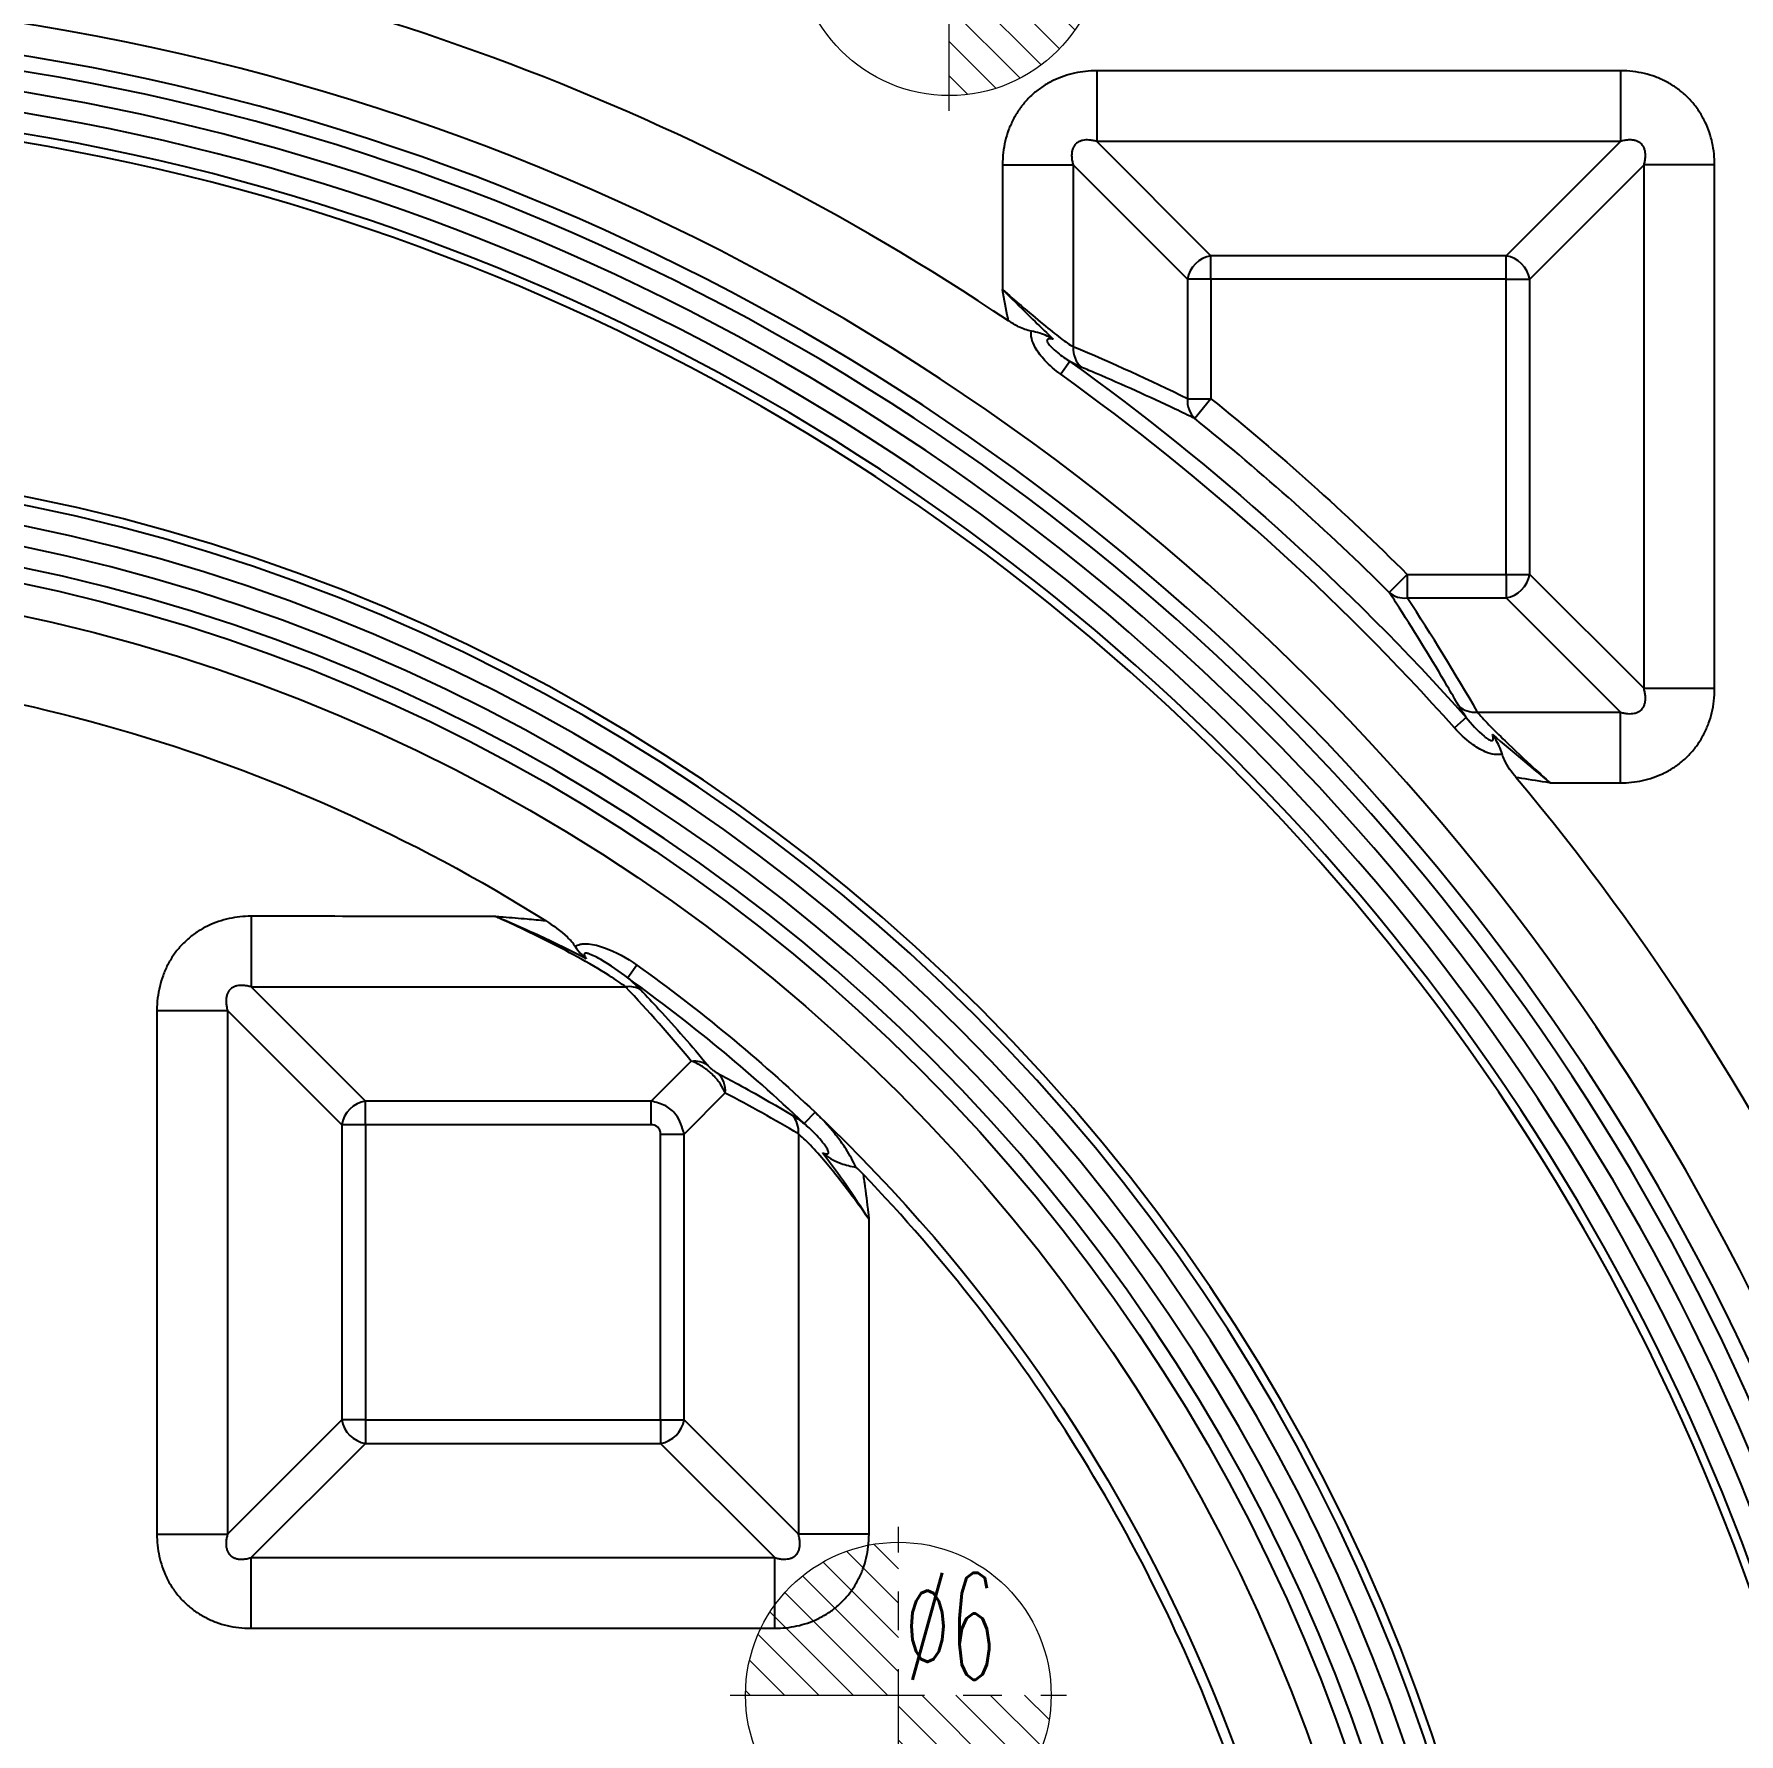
# Model space of a CAD drawing. Header units: millimetres. Extents: x 2595 to 3308, y 1499 to 1823.
# Drawn here: x 2776.53 to 2810, y 1689.09 to 1722.47 of the extents above; entities that cross this region are included whole.
import ezdxf
from ezdxf.lldxf.tags import DXFTag

# ---------------------------------------------------------------- set-up
doc = ezdxf.new("R2010")
doc.units = ezdxf.units.MM
doc.linetypes.add('CENTER', pattern=[2, 1.25, -0.25, 0.25, -0.25])
doc.layers.add('5', color=7, linetype='Continuous', true_color=0xffffff)
doc.layers.add('epin', color=13, linetype='Continuous', lineweight=9)
doc.styles.add('TXT05', font='txt.shx', dxfattribs={"width": 0.5, "bigfont": 'gbcbig.shx'})
tags = doc.linetypes.add('DASHED', pattern=[25.72, 12.86, -12.86]).pattern_tags.tags
tags[6:7] = [DXFTag(74, 4), DXFTag(75, 0), DXFTag(340, '0'), DXFTag(46, 0.0), DXFTag(50, 0.0), DXFTag(44, 0.0), DXFTag(45, 0.0)]
tags[4:5] = [DXFTag(74, 4), DXFTag(75, 0), DXFTag(340, '0'), DXFTag(46, 0.0), DXFTag(50, 0.0), DXFTag(44, 0.0), DXFTag(45, 0.0)]

# ---------------------------------------------------------------- blocks, each defined once
blk = doc.blocks.new('epin_ejp_6')
at = {"layer": 'epin'}
h = blk.add_hatch(dxfattribs=at)
h.set_pattern_fill('_ANSI31', color=123, scale=0.15, angle=90, style=0)
h.set_pattern_definition([(135, (-2656.51364, 153.2396), (-0.336759605, -0.336759605), [])])
h.paths.add_polyline_path([(0, 3, 0.414214), (-3, 0), (0, 0)])
h.paths.add_polyline_path([(3, 0), (0, 0), (0, -3, 0.414214)])
at = {"layer": 'epin', "color": 1, "linetype": 'CENTER', "ltscale": 3.048}
for p, q in [((0, -3.3), (0, 3.3)), ((-3.3, 0), (3.3, 0))]:
    blk.add_line(p, q, dxfattribs=at)
at = {"layer": 'epin'}
blk.add_circle((0, 0), 3, dxfattribs=at)
at = {"layer": 'epin', "color": 6, "style": 'TXT05', "width": 0.5}
blk.add_text('%%c6', height=2.1, dxfattribs=at).set_placement((0.12, 0.3))

msp = doc.modelspace()

# ---------------------------------------------------------------- linework, layer by layer
at = {"layer": '5', "color": 7, "linetype": 'Continuous'}
for p, q in [((2797.392, 1721.746), (2797.392, 1720.359)), ((2807.674, 1721.746), (2797.392, 1721.746)), ((2807.674, 1721.746), (2807.674, 1720.359)), ((2797.392, 1720.359), (2799.636, 1718.116)), ((2807.674, 1720.359), (2797.392, 1720.359)), ((2807.674, 1720.359), (2805.43, 1718.116)), ((2795.544, 1719.897), (2795.544, 1717.452)), ((2795.544, 1719.897), (2796.93, 1719.897)), ((2796.93, 1719.897), (2796.93, 1716.329)), ((2796.93, 1719.897), (2799.173, 1717.654)), ((2808.136, 1719.897), (2805.893, 1717.654)), ((2809.522, 1719.897), (2808.136, 1719.897)), ((2808.136, 1709.616), (2808.136, 1719.897)), ((2809.522, 1709.616), (2809.522, 1719.897)), ((2805.43, 1718.116), (2799.636, 1718.116)), ((2799.636, 1717.654), (2799.636, 1718.116)), ((2805.43, 1717.654), (2805.43, 1718.116)), ((2799.173, 1717.654), (2799.173, 1715.307)), ((2799.636, 1717.654), (2799.173, 1717.654)), ((2805.43, 1717.654), (2799.636, 1717.654)), ((2799.636, 1717.654), (2799.636, 1715.307)), ((2805.43, 1711.859), (2805.43, 1717.654)), ((2805.43, 1717.654), (2805.893, 1717.654)), ((2805.893, 1711.859), (2805.893, 1717.654)), ((2796.868, 1716.038), (2796.688, 1715.788)), ((2799.173, 1715.307), (2799.636, 1715.307)), ((2799.636, 1715.307), (2799.322, 1714.917)), ((2803.489, 1711.859), (2803.136, 1711.504)), ((2803.489, 1711.859), (2805.43, 1711.859)), ((2803.489, 1711.859), (2803.489, 1711.397)), ((2805.43, 1711.859), (2805.43, 1711.397)), ((2805.43, 1711.859), (2805.893, 1711.859)), ((2808.136, 1709.616), (2805.893, 1711.859)), ((2803.489, 1711.397), (2805.43, 1711.397)), ((2807.674, 1709.154), (2805.43, 1711.397)), ((2809.522, 1709.616), (2808.136, 1709.616)), ((2804.869, 1709.154), (2807.674, 1709.154)), ((2807.674, 1707.767), (2807.674, 1709.154)), ((2804.648, 1709.049), (2804.418, 1708.844)), ((2806.291, 1707.767), (2807.674, 1707.767)), ((2780.793, 1705.147), (2780.793, 1703.76)), ((2788.367, 1704.188), (2788.188, 1703.938)), ((2780.793, 1703.76), (2788.146, 1703.76)), ((2780.793, 1703.76), (2783.037, 1701.517)), ((2778.945, 1703.298), (2780.331, 1703.298)), ((2778.945, 1703.298), (2778.945, 1693.017)), ((2780.331, 1703.298), (2782.574, 1701.055)), ((2780.331, 1703.298), (2780.331, 1693.017)), ((2789.434, 1702.304), (2788.647, 1701.517)), ((2789.434, 1702.304), (2789.434, 1702.304)), ((2783.037, 1701.055), (2783.037, 1701.517)), ((2788.647, 1701.517), (2783.037, 1701.517)), ((2790.101, 1701.678), (2789.294, 1700.87)), ((2782.574, 1701.055), (2782.574, 1695.26)), ((2783.037, 1701.055), (2782.574, 1701.055)), ((2788.647, 1701.055), (2783.037, 1701.055)), ((2783.037, 1701.055), (2783.037, 1695.26)), ((2791.864, 1701.3), (2791.652, 1701.076)), ((2788.831, 1700.87), (2789.294, 1700.87)), ((2788.831, 1695.26), (2788.831, 1700.87)), ((2789.294, 1695.26), (2789.294, 1700.87)), ((2791.537, 1700.874), (2791.537, 1693.017)), ((2792.923, 1693.017), (2792.923, 1699.194)), ((2780.331, 1693.017), (2782.574, 1695.26)), ((2783.037, 1695.26), (2782.574, 1695.26)), ((2783.037, 1695.26), (2783.037, 1694.798)), ((2783.037, 1695.26), (2788.831, 1695.26)), ((2788.831, 1695.26), (2788.831, 1694.798)), ((2788.831, 1695.26), (2789.294, 1695.26)), ((2791.537, 1693.017), (2789.294, 1695.26)), ((2780.793, 1692.555), (2783.037, 1694.798)), ((2783.037, 1694.798), (2788.831, 1694.798)), ((2791.075, 1692.555), (2788.831, 1694.798)), ((2778.945, 1693.017), (2780.331, 1693.017)), ((2792.923, 1693.017), (2791.537, 1693.017)), ((2780.793, 1691.168), (2780.793, 1692.555)), ((2780.793, 1692.555), (2791.075, 1692.555)), ((2791.075, 1691.168), (2791.075, 1692.555)), ((2780.793, 1691.168), (2791.075, 1691.168))]:
    msp.add_line(p, q, dxfattribs=at)
for centre, radius, start, end in [((2754.999, 1673.259), 100.6, 305.96599, 77.45703), ((2754.999, 1673.259), 100.123, 314.0269, 77.45703), ((2754.999, 1673.259), 99.119, 314.03149, 77.76073), ((2754.999, 1667.223), 82.318, 14.94026, 67.99226), ((2754.999, 1667.223), 85.99, 12.44405, 56.71631), ((2754.999, 1667.223), 84.657, 13.18178, 57.19161), ((2769.083, 1677.283), 47.654, 56.1016, 83.4897), ((2769.083, 1677.283), 45.96, 0, 90), ((2769.083, 1677.283), 45.336, 0, 90), ((2769.083, 1677.283), 45.032, 0, 90), ((2769.083, 1677.283), 44.63, 0, 90), ((2769.083, 1677.283), 44.226, 0, 90), ((2769.083, 1677.283), 43.824, 0, 90), ((2769.083, 1677.283), 43.656, 0, 90), ((2769.083, 1677.283), 47.378, 41.7717, 54.3626), ((2769.083, 1677.283), 48.277, 45.1418, 51.2181), ((2769.083, 1677.283), 36.824, 0, 90), ((2769.083, 1677.283), 36.656, 0, 90), ((2769.083, 1677.283), 36.254, 0, 90), ((2769.083, 1677.283), 35.85, 0, 90), ((2769.083, 1677.283), 35.448, 0, 90), ((2769.083, 1677.283), 47.654, 25.1461, 39.9343), ((2769.083, 1677.283), 32.794, 46.5132, 54.3697), ((2769.083, 1677.283), 32.904, 20.018, 43.8615)]:
    msp.add_arc(centre, radius, start, end, dxfattribs=at)
at = {"layer": '5', "color": 7, "linetype": 'DASHED'}
for radius, start in [(100.625, 313.7537), (100.626, 313.76319)]:
    msp.add_arc((2754.999, 1673.259), radius, start, 77.45703, dxfattribs=at)
at = {"layer": '5', "color": 7, "linetype": 'Continuous', "extrusion": (0, 0, -1)}
for centre, radius, start, end in [((-2754.999, 1673.259), 99.621, 102.23927, 225.978), ((-2754.999, 1673.259), 99.091, 102.25479, 225.95274), ((-2754.999, 1667.223), 81.429, 111.93989, 165.05974), ((-2769.083, 1677.283), 47.686, 125.6374, 138.2283), ((-2769.083, 1677.283), 48.777, 128.7819, 134.8582), ((-2769.083, 1677.283), 35.144, 90, 180), ((-2769.083, 1677.283), 34.52, 90, 180), ((-2769.083, 1677.283), 32.826, 90, 122.1897), ((-2769.083, 1677.283), 33.102, 125.6303, 133.4868), ((-2769.083, 1677.283), 33.102, 133.4868, 180)]:
    msp.add_arc(centre, radius, start, end, dxfattribs=at)
at = {"layer": '5', "color": 7, "linetype": 'Continuous'}
for centre, major_axis, ratio, start_param, end_param in [((2799.636, 1717.654), (0.356, 0.356), 0.854588, 0.863645, 2.277948), ((2805.43, 1717.654), (0.356, -0.356), 0.854588, 0.863645, 2.277948), ((2797.392, 1716.329), (0.196, 0.463), 0.906231, 1.936758, 2.891762), ((2779.368, 1677.283), (43.933, 0), 0.969623, 1.10311, 1.159541), ((2799.636, 1715.307), (0.221, 0.452), 0.902069, 1.986775, 2.896967), ((2805.43, 1711.859), (-0.356, -0.356), 0.854588, 0.863645, 2.277948), ((2803.489, 1711.859), (0.42, 0.277), 0.889244, 3.372141, 4.182863), ((2769.083, 1687.311), (0, -42.886), 0.969623, 2.105193, 2.167151), ((2804.869, 1709.616), (0.436, 0.25), 0.896066, 3.379291, 4.237434), ((2788.146, 1703.298), (-0.365, -0.347), 0.860159, 3.348003, 4.026806), ((2769.083, 1684.48), (0, -27.535), 0.969623, 2.274852, 2.346453), ((2789.639, 1701.678), (-0.233, -0.446), 0.899811, 2.010471, 2.899649), ((2783.037, 1701.055), (0.356, 0.356), 0.854588, 0.863645, 2.277948), ((2776.537, 1677.283), (28.582, 0), 0.969623, 1.018325, 1.076333), ((2791.075, 1700.874), (-0.258, -0.432), 0.89421, 2.061695, 2.905911), ((2783.037, 1695.26), (-0.356, 0.356), 0.854588, 0.863645, 2.277948), ((2788.831, 1695.26), (-0.356, -0.356), 0.854588, 0.863645, 2.277948)]:
    msp.add_ellipse(centre, major_axis=major_axis, ratio=ratio, start_param=start_param, end_param=end_param, dxfattribs=at)
for points, degree in [([(2797.392, 1721.746), (2797.318, 1721.746), (2797.172, 1721.738), (2796.959, 1721.704), (2796.751, 1721.646), (2796.549, 1721.565), (2796.355, 1721.457), (2796.171, 1721.321), (2796.005, 1721.161), (2795.864, 1720.983), (2795.75, 1720.791), (2795.659, 1720.586), (2795.594, 1720.369), (2795.553, 1720.142), (2795.544, 1719.98), (2795.544, 1719.897)], 3), ([(2809.522, 1719.897), (2809.522, 1719.971), (2809.515, 1720.118), (2809.48, 1720.331), (2809.423, 1720.539), (2809.341, 1720.74), (2809.233, 1720.935), (2809.098, 1721.119), (2808.938, 1721.284), (2808.759, 1721.425), (2808.567, 1721.54), (2808.363, 1721.63), (2808.146, 1721.696), (2807.918, 1721.736), (2807.757, 1721.746), (2807.674, 1721.746)], 3), ([(2797.392, 1720.359), (2797.366, 1720.367), (2797.316, 1720.379), (2797.244, 1720.388), (2797.177, 1720.389), (2797.115, 1720.381), (2797.057, 1720.363), (2797.006, 1720.334), (2796.964, 1720.294), (2796.933, 1720.246), (2796.912, 1720.19), (2796.901, 1720.127), (2796.9, 1720.058), (2796.909, 1719.982), (2796.922, 1719.926), (2796.93, 1719.897)], 3), ([(2808.136, 1719.897), (2808.143, 1719.923), (2808.155, 1719.974), (2808.165, 1720.045), (2808.166, 1720.112), (2808.158, 1720.175), (2808.139, 1720.232), (2808.11, 1720.283), (2808.071, 1720.325), (2808.022, 1720.356), (2807.967, 1720.377), (2807.904, 1720.388), (2807.834, 1720.389), (2807.759, 1720.381), (2807.703, 1720.368), (2807.674, 1720.359)], 3), ([(2797.099, 1715.924), (2797.037, 1715.95), (2796.958, 1715.989), (2796.868, 1716.038)], 3), ([(2807.674, 1707.767), (2807.748, 1707.767), (2807.894, 1707.775), (2808.107, 1707.809), (2808.315, 1707.866), (2808.517, 1707.948), (2808.711, 1708.056), (2808.895, 1708.192), (2809.061, 1708.352), (2809.202, 1708.53), (2809.316, 1708.722), (2809.407, 1708.927), (2809.472, 1709.143), (2809.513, 1709.371), (2809.522, 1709.533), (2809.522, 1709.616)], 3), ([(2807.674, 1709.154), (2807.7, 1709.146), (2807.75, 1709.134), (2807.822, 1709.124), (2807.889, 1709.124), (2807.951, 1709.132), (2808.009, 1709.15), (2808.06, 1709.179), (2808.102, 1709.219), (2808.133, 1709.267), (2808.154, 1709.323), (2808.165, 1709.385), (2808.166, 1709.455), (2808.157, 1709.531), (2808.144, 1709.587), (2808.136, 1709.616)], 3), ([(2804.648, 1709.049), (2804.585, 1709.139), (2804.533, 1709.218), (2804.498, 1709.28)], 3), ([(2780.793, 1705.147), (2780.719, 1705.147), (2780.573, 1705.139), (2780.36, 1705.105), (2780.152, 1705.047), (2779.95, 1704.966), (2779.756, 1704.858), (2779.572, 1704.722), (2779.406, 1704.562), (2779.265, 1704.384), (2779.151, 1704.192), (2779.06, 1703.987), (2778.995, 1703.77), (2778.954, 1703.543), (2778.945, 1703.381), (2778.945, 1703.298)], 3), ([(2785.584, 1705.144), (2783.987, 1705.145), (2782.39, 1705.146), (2780.793, 1705.147)], 3), ([(2785.585, 1705.143), (2785.585, 1705.143), (2785.584, 1705.143), (2785.584, 1705.144)], 3), ([(2785.585, 1705.143), (2785.586, 1705.146)], 1), ([(2780.793, 1703.76), (2780.767, 1703.768), (2780.717, 1703.78), (2780.645, 1703.789), (2780.578, 1703.79), (2780.516, 1703.782), (2780.458, 1703.764), (2780.407, 1703.735), (2780.365, 1703.695), (2780.334, 1703.647), (2780.313, 1703.591), (2780.302, 1703.528), (2780.301, 1703.459), (2780.31, 1703.383), (2780.323, 1703.327), (2780.331, 1703.298)], 3), ([(2788.188, 1703.938), (2788.289, 1703.85), (2788.378, 1703.768), (2788.441, 1703.702)], 3), ([(2789.434, 1702.304), (2789.551, 1702.319), (2789.666, 1702.291), (2789.753, 1702.228)], 3), ([(2788.647, 1701.055), (2788.647, 1701.25), (2788.647, 1701.44), (2788.647, 1701.517)], 3), ([(2788.831, 1700.87), (2788.831, 1700.882), (2788.829, 1700.908), (2788.818, 1700.948), (2788.795, 1700.987), (2788.76, 1701.022), (2788.711, 1701.048), (2788.669, 1701.055), (2788.647, 1701.055)], 3), ([(2791.416, 1701.24), (2791.48, 1701.201), (2791.561, 1701.145), (2791.652, 1701.076)], 3), ([(2792.808, 1700.083), (2792.762, 1700.131), (2792.715, 1700.178), (2792.667, 1700.223)], 3), ([(2778.945, 1693.017), (2778.945, 1692.942), (2778.952, 1692.796), (2778.987, 1692.583), (2779.044, 1692.375), (2779.126, 1692.174), (2779.234, 1691.979), (2779.369, 1691.795), (2779.529, 1691.63), (2779.708, 1691.489), (2779.9, 1691.374), (2780.104, 1691.284), (2780.321, 1691.218), (2780.549, 1691.178), (2780.71, 1691.168), (2780.793, 1691.168)], 3), ([(2780.331, 1693.017), (2780.324, 1692.991), (2780.312, 1692.94), (2780.302, 1692.869), (2780.301, 1692.801), (2780.309, 1692.739), (2780.328, 1692.682), (2780.357, 1692.631), (2780.396, 1692.589), (2780.445, 1692.557), (2780.5, 1692.536), (2780.563, 1692.525), (2780.633, 1692.524), (2780.708, 1692.533), (2780.764, 1692.546), (2780.793, 1692.555)], 3), ([(2791.075, 1692.555), (2791.101, 1692.547), (2791.151, 1692.535), (2791.223, 1692.525), (2791.29, 1692.525), (2791.352, 1692.533), (2791.41, 1692.551), (2791.461, 1692.58), (2791.503, 1692.62), (2791.534, 1692.668), (2791.555, 1692.724), (2791.566, 1692.786), (2791.567, 1692.856), (2791.558, 1692.932), (2791.545, 1692.988), (2791.537, 1693.017)], 3), ([(2791.075, 1691.168), (2791.149, 1691.168), (2791.295, 1691.176), (2791.508, 1691.21), (2791.716, 1691.267), (2791.918, 1691.349), (2792.112, 1691.457), (2792.296, 1691.593), (2792.462, 1691.753), (2792.603, 1691.931), (2792.717, 1692.123), (2792.808, 1692.328), (2792.873, 1692.544), (2792.914, 1692.772), (2792.923, 1692.934), (2792.923, 1693.017)], 3)]:
    msp.add_open_spline(points, degree=degree, dxfattribs=at)
for points, knots in [([(2795.544, 1717.452), (2795.665, 1717.345), (2795.788, 1717.238), (2796.057, 1717.007), (2796.206, 1716.881), (2796.464, 1716.668), (2796.579, 1716.576), (2796.778, 1716.426), (2796.866, 1716.365), (2796.93, 1716.329)], [0, 0, 0, 0, 0.229923, 0.229923, 0.516166, 0.516166, 0.761204, 0.761204, 1, 1, 1, 1]), ([(2795.544, 1717.452), (2795.546, 1717.449), (2795.548, 1717.447), (2795.715, 1717.282), (2795.881, 1717.119), (2796.167, 1716.84), (2796.289, 1716.721), (2796.45, 1716.564), (2796.495, 1716.521), (2796.538, 1716.478)], [0, 0, 0, 0, 0.006889, 0.006889, 0.486731, 0.486731, 0.856598, 0.856598, 1, 1, 1, 1]), ([(2795.661, 1716.837), (2795.658, 1716.852), (2795.655, 1716.867), (2795.614, 1717.068), (2795.579, 1717.256), (2795.545, 1717.447), (2795.544, 1717.449), (2795.544, 1717.452)], [0, 0, 0, 0, 0.072537, 0.072537, 0.987584, 0.987584, 1, 1, 1, 1]), ([(2796.11, 1716.634), (2796.027, 1716.649), (2795.941, 1716.681), (2795.792, 1716.755), (2795.725, 1716.794), (2795.661, 1716.837)], [0, 0, 0, 0, 0.543427, 0.543427, 1, 1, 1, 1]), ([(2796.688, 1715.788), (2796.575, 1715.869), (2796.468, 1715.961), (2796.301, 1716.14), (2796.235, 1716.225), (2796.154, 1716.372), (2796.129, 1716.432), (2796.113, 1716.505), (2796.111, 1716.519), (2796.105, 1716.567), (2796.105, 1716.602), (2796.11, 1716.634)], [0, 0, 0, 0, 0.366672, 0.366672, 0.655378, 0.655378, 0.843329, 0.843329, 0.887591, 0.887591, 1, 1, 1, 1]), ([(2796.538, 1716.478), (2796.537, 1716.479), (2796.535, 1716.479), (2796.498, 1716.5), (2796.46, 1716.52), (2796.328, 1716.58), (2796.223, 1716.614), (2796.11, 1716.634)], [0, 0, 0, 0, 0.011387, 0.011387, 0.306304, 0.306304, 1, 1, 1, 1]), ([(2796.538, 1716.478), (2796.51, 1716.482), (2796.48, 1716.485), (2796.446, 1716.48), (2796.438, 1716.478), (2796.428, 1716.473), (2796.424, 1716.47), (2796.419, 1716.463), (2796.418, 1716.46), (2796.416, 1716.452), (2796.416, 1716.447), (2796.418, 1716.437), (2796.42, 1716.431), (2796.426, 1716.416), (2796.432, 1716.407), (2796.456, 1716.371), (2796.479, 1716.347), (2796.578, 1716.246), (2796.663, 1716.18), (2796.787, 1716.091), (2796.827, 1716.064), (2796.868, 1716.038)], [0, 0, 0, 0, 0.144277, 0.144277, 0.185811, 0.185811, 0.211049, 0.211049, 0.230015, 0.230015, 0.249139, 0.249139, 0.271106, 0.271106, 0.308389, 0.308389, 0.420226, 0.420226, 0.810539, 0.810539, 1, 1, 1, 1]), ([(2799.322, 1714.917), (2799.193, 1714.979), (2799.064, 1715.042), (2798.418, 1715.348), (2797.9, 1715.582), (2797.288, 1715.844), (2797.193, 1715.884), (2797.099, 1715.924)], [0, 0, 0, 0, 0.174547, 0.174547, 0.872785, 0.872785, 1, 1, 1, 1]), ([(2804.498, 1709.28), (2804.424, 1709.409), (2804.35, 1709.537), (2803.976, 1710.177), (2803.662, 1710.688), (2803.269, 1711.3), (2803.203, 1711.402), (2803.136, 1711.504)], [0, 0, 0, 0, 0.172374, 0.172374, 0.861945, 0.861945, 1, 1, 1, 1]), ([(2804.869, 1709.154), (2804.918, 1709.089), (2804.997, 1709.003), (2805.182, 1708.811), (2805.293, 1708.703), (2805.589, 1708.417), (2805.788, 1708.231), (2806.089, 1707.953), (2806.19, 1707.86), (2806.291, 1707.767)], [0, 0, 0, 0, 0.224981, 0.224981, 0.457234, 0.457234, 0.820632, 0.820632, 1, 1, 1, 1]), ([(2805.35, 1708.334), (2805.346, 1708.333), (2805.342, 1708.332), (2805.309, 1708.323), (2805.277, 1708.32), (2805.229, 1708.321), (2805.214, 1708.322), (2805.141, 1708.332), (2805.08, 1708.351), (2804.927, 1708.417), (2804.835, 1708.474), (2804.63, 1708.628), (2804.518, 1708.732), (2804.418, 1708.844)], [0, 0, 0, 0, 0.01373, 0.01373, 0.114817, 0.114817, 0.160533, 0.160533, 0.336059, 0.336059, 0.617462, 0.617462, 1, 1, 1, 1]), ([(2804.648, 1709.049), (2804.748, 1708.924), (2804.863, 1708.795), (2805.027, 1708.659), (2805.055, 1708.638), (2805.096, 1708.612), (2805.109, 1708.606), (2805.127, 1708.599), (2805.132, 1708.597), (2805.143, 1708.595), (2805.149, 1708.595), (2805.157, 1708.596), (2805.161, 1708.598), (2805.167, 1708.602), (2805.17, 1708.606), (2805.175, 1708.616), (2805.176, 1708.624), (2805.178, 1708.658), (2805.171, 1708.686), (2805.164, 1708.713)], [0, 0, 0, 0, 0.599595, 0.599595, 0.712488, 0.712488, 0.757683, 0.757683, 0.777045, 0.777045, 0.796764, 0.796764, 0.813865, 0.813865, 0.835066, 0.835066, 0.874789, 0.874789, 1, 1, 1, 1]), ([(2805.35, 1708.334), (2805.32, 1708.439), (2805.276, 1708.535), (2805.206, 1708.651), (2805.187, 1708.681), (2805.166, 1708.711), (2805.165, 1708.712), (2805.164, 1708.713)], [0, 0, 0, 0, 0.725528, 0.725528, 0.987299, 0.987299, 1, 1, 1, 1]), ([(2805.164, 1708.713), (2805.361, 1708.546), (2805.574, 1708.366), (2805.951, 1708.049), (2806.117, 1707.911), (2806.285, 1707.772), (2806.288, 1707.769), (2806.291, 1707.767)], [0, 0, 0, 0, 0.568677, 0.568677, 0.992776, 0.992776, 1, 1, 1, 1]), ([(2805.624, 1707.872), (2805.535, 1707.978), (2805.453, 1708.094), (2805.378, 1708.255), (2805.362, 1708.294), (2805.35, 1708.334)], [0, 0, 0, 0, 0.760326, 0.760326, 1, 1, 1, 1]), ([(2806.291, 1707.767), (2806.288, 1707.768), (2806.285, 1707.768), (2806.1, 1707.796), (2805.917, 1707.824), (2805.698, 1707.86), (2805.661, 1707.866), (2805.624, 1707.872)], [0, 0, 0, 0, 0.012749, 0.012749, 0.832753, 0.832753, 1, 1, 1, 1]), ([(2787.374, 1704.311), (2787.136, 1704.436), (2786.887, 1704.559), (2786.489, 1704.747), (2786.34, 1704.815), (2786.035, 1704.952), (2785.878, 1705.02), (2785.687, 1705.101), (2785.654, 1705.115), (2785.612, 1705.132), (2785.602, 1705.136), (2785.59, 1705.141), (2785.588, 1705.142), (2785.585, 1705.143)], [0, 0, 0, 0, 0.422766, 0.422766, 0.669353, 0.669353, 0.926817, 0.926817, 0.980756, 0.980756, 0.996028, 0.996028, 1, 1, 1, 1]), ([(2788.146, 1703.76), (2788.065, 1703.824), (2787.947, 1703.904), (2787.633, 1704.103), (2787.417, 1704.228), (2786.797, 1704.569), (2786.369, 1704.783), (2785.822, 1705.037), (2785.704, 1705.09), (2785.585, 1705.143)], [0, 0, 0, 0, 0.171877, 0.171877, 0.423425, 0.423425, 0.87688, 0.87688, 1, 1, 1, 1]), ([(2785.586, 1705.146), (2785.588, 1705.146), (2785.59, 1705.146), (2785.602, 1705.145), (2785.612, 1705.144), (2785.661, 1705.14), (2785.7, 1705.137), (2785.896, 1705.122), (2786.053, 1705.109), (2786.33, 1705.085), (2786.45, 1705.074), (2786.571, 1705.063)], [0, 0, 0, 0, 0.007109, 0.007109, 0.036912, 0.036912, 0.156126, 0.156126, 0.632987, 0.632987, 1, 1, 1, 1]), ([(2786.571, 1705.063), (2786.724, 1704.967), (2786.874, 1704.86), (2787.062, 1704.678), (2787.117, 1704.616), (2787.159, 1704.55)], [0, 0, 0, 0, 0.684038, 0.684038, 1, 1, 1, 1]), ([(2787.159, 1704.55), (2787.164, 1704.555), (2787.17, 1704.559), (2787.206, 1704.583), (2787.242, 1704.596), (2787.283, 1704.603), (2787.285, 1704.603), (2787.326, 1704.61), (2787.37, 1704.61), (2787.518, 1704.596), (2787.627, 1704.566), (2787.954, 1704.448), (2788.171, 1704.329), (2788.367, 1704.188)], [0, 0, 0, 0, 0.020626, 0.020626, 0.121861, 0.121861, 0.125967, 0.125967, 0.228835, 0.228835, 0.476813, 0.476813, 1, 1, 1, 1]), ([(2787.159, 1704.55), (2787.216, 1704.459), (2787.291, 1704.383), (2787.371, 1704.314), (2787.372, 1704.313), (2787.374, 1704.311)], [0, 0, 0, 0, 0.982341, 0.982341, 1, 1, 1, 1]), ([(2788.188, 1703.938), (2788.028, 1704.064), (2787.85, 1704.187), (2787.61, 1704.323), (2787.562, 1704.349), (2787.492, 1704.382), (2787.472, 1704.391), (2787.433, 1704.406), (2787.414, 1704.413), (2787.389, 1704.419), (2787.382, 1704.421), (2787.369, 1704.422), (2787.362, 1704.423), (2787.353, 1704.422), (2787.349, 1704.421), (2787.343, 1704.418), (2787.34, 1704.416), (2787.337, 1704.412), (2787.336, 1704.41), (2787.334, 1704.403), (2787.333, 1704.399), (2787.336, 1704.381), (2787.341, 1704.368), (2787.356, 1704.34), (2787.364, 1704.326), (2787.374, 1704.311)], [0, 0, 0, 0, 0.574107, 0.574107, 0.715168, 0.715168, 0.770142, 0.770142, 0.820945, 0.820945, 0.838022, 0.838022, 0.855296, 0.855296, 0.865657, 0.865657, 0.876135, 0.876135, 0.885525, 0.885525, 0.9019, 0.9019, 0.94812, 0.94812, 1, 1, 1, 1]), ([(2788.441, 1703.702), (2788.561, 1703.577), (2788.678, 1703.451), (2789.129, 1702.962), (2789.448, 1702.596), (2789.753, 1702.228)], [0, 0, 0, 0, 0.25654, 0.25654, 1, 1, 1, 1]), ([(2790.101, 1701.678), (2790.079, 1701.732), (2790.048, 1701.791), (2789.99, 1701.877), (2789.969, 1701.905), (2789.92, 1701.966), (2789.891, 1701.998), (2789.836, 1702.053), (2789.81, 1702.077), (2789.757, 1702.121), (2789.73, 1702.143), (2789.67, 1702.186), (2789.638, 1702.207), (2789.561, 1702.251), (2789.517, 1702.273), (2789.461, 1702.295), (2789.447, 1702.3), (2789.434, 1702.304)], [0, 0, 0, 0, 0.229052, 0.229052, 0.339558, 0.339558, 0.467689, 0.467689, 0.568926, 0.568926, 0.670732, 0.670732, 0.788445, 0.788445, 0.948974, 0.948974, 1, 1, 1, 1]), ([(2789.753, 1702.228), (2789.756, 1702.225), (2789.758, 1702.222), (2789.768, 1702.21), (2789.777, 1702.201), (2789.795, 1702.183), (2789.803, 1702.175), (2789.819, 1702.161), (2789.827, 1702.154), (2789.842, 1702.141), (2789.85, 1702.135), (2789.869, 1702.12), (2789.879, 1702.113), (2789.897, 1702.099), (2789.906, 1702.094), (2789.932, 1702.076), (2789.948, 1702.067), (2789.961, 1702.06)], [0, 0, 0, 0, 0.058865, 0.058865, 0.224287, 0.224287, 0.328198, 0.328198, 0.411147, 0.411147, 0.49396, 0.49396, 0.60896, 0.60896, 0.721986, 0.721986, 1, 1, 1, 1]), ([(2789.961, 1702.06), (2790.092, 1701.991), (2790.223, 1701.921), (2790.709, 1701.655), (2791.063, 1701.452), (2791.416, 1701.24)], [0, 0, 0, 0, 0.269298, 0.269298, 1, 1, 1, 1]), ([(2789.294, 1700.87), (2789.255, 1701.005), (2789.192, 1701.226), (2788.928, 1701.45), (2788.745, 1701.494), (2788.647, 1701.517)], [0, 0, 0, 0, 0.422943, 0.690429, 1, 1, 1, 1]), ([(2792.011, 1700.5), (2792.025, 1700.495), (2792.04, 1700.49), (2792.067, 1700.484), (2792.08, 1700.481), (2792.098, 1700.481), (2792.104, 1700.481), (2792.114, 1700.484), (2792.118, 1700.486), (2792.123, 1700.491), (2792.125, 1700.494), (2792.128, 1700.5), (2792.129, 1700.504), (2792.129, 1700.513), (2792.128, 1700.518), (2792.125, 1700.534), (2792.121, 1700.543), (2792.103, 1700.582), (2792.085, 1700.61), (2791.998, 1700.735), (2791.918, 1700.822), (2791.777, 1700.965), (2791.715, 1701.023), (2791.652, 1701.076)], [0, 0, 0, 0, 0.060909, 0.060909, 0.114782, 0.114782, 0.141233, 0.141233, 0.161385, 0.161385, 0.175669, 0.175669, 0.19002, 0.19002, 0.20799, 0.20799, 0.239654, 0.239654, 0.339616, 0.339616, 0.715032, 0.715032, 1, 1, 1, 1]), ([(2792.667, 1700.223), (2792.612, 1700.334), (2792.547, 1700.456), (2792.421, 1700.654), (2792.364, 1700.734), (2792.257, 1700.875), (2792.206, 1700.936), (2792.117, 1701.039), (2792.08, 1701.081), (2792.017, 1701.148), (2791.992, 1701.174), (2791.947, 1701.219), (2791.928, 1701.238), (2791.893, 1701.272), (2791.879, 1701.286), (2791.864, 1701.3)], [0, 0, 0, 0, 0.312841, 0.312841, 0.526727, 0.526727, 0.698583, 0.698583, 0.819566, 0.819566, 0.896577, 0.896577, 0.955998, 0.955998, 1, 1, 1, 1]), ([(2792.923, 1699.194), (2792.816, 1699.35), (2792.705, 1699.504), (2792.422, 1699.887), (2792.243, 1700.114), (2791.968, 1700.439), (2791.866, 1700.554), (2791.683, 1700.744), (2791.6, 1700.824), (2791.537, 1700.874)], [0, 0, 0, 0, 0.22959, 0.22959, 0.584728, 0.584728, 0.796395, 0.796395, 1, 1, 1, 1]), ([(2792.011, 1700.5), (2792.012, 1700.499), (2792.013, 1700.498), (2792.11, 1700.422), (2792.221, 1700.353), (2792.357, 1700.301), (2792.367, 1700.298), (2792.468, 1700.262), (2792.567, 1700.239), (2792.667, 1700.223)], [0, 0, 0, 0, 0.007855, 0.007855, 0.563503, 0.563503, 0.609434, 0.609434, 1, 1, 1, 1]), ([(2792.923, 1699.194), (2792.921, 1699.197), (2792.919, 1699.201), (2792.774, 1699.428), (2792.627, 1699.649), (2792.323, 1700.084), (2792.164, 1700.3), (2792.011, 1700.5)], [0, 0, 0, 0, 0.007775, 0.007775, 0.49416, 0.49416, 1, 1, 1, 1]), ([(2792.808, 1700.083), (2792.814, 1700.038), (2792.821, 1699.994), (2792.829, 1699.937), (2792.831, 1699.925), (2792.86, 1699.717), (2792.884, 1699.522), (2792.912, 1699.286), (2792.917, 1699.245), (2792.922, 1699.201), (2792.923, 1699.197), (2792.923, 1699.194)], [0, 0, 0, 0, 0.150062, 0.150062, 0.192134, 0.192134, 0.851011, 0.851011, 0.988015, 0.988015, 1, 1, 1, 1])]:
    msp.add_open_spline(points, degree=3, knots=knots, dxfattribs=at)

# ---------------------------------------------------------------- block references
at = {"layer": 'epin'}
for p in [(2794.499, 1724.259), (2793.499, 1689.858)]:
    msp.add_blockref('epin_ejp_6', p, dxfattribs=at)

doc.saveas('drawing.dxf')
